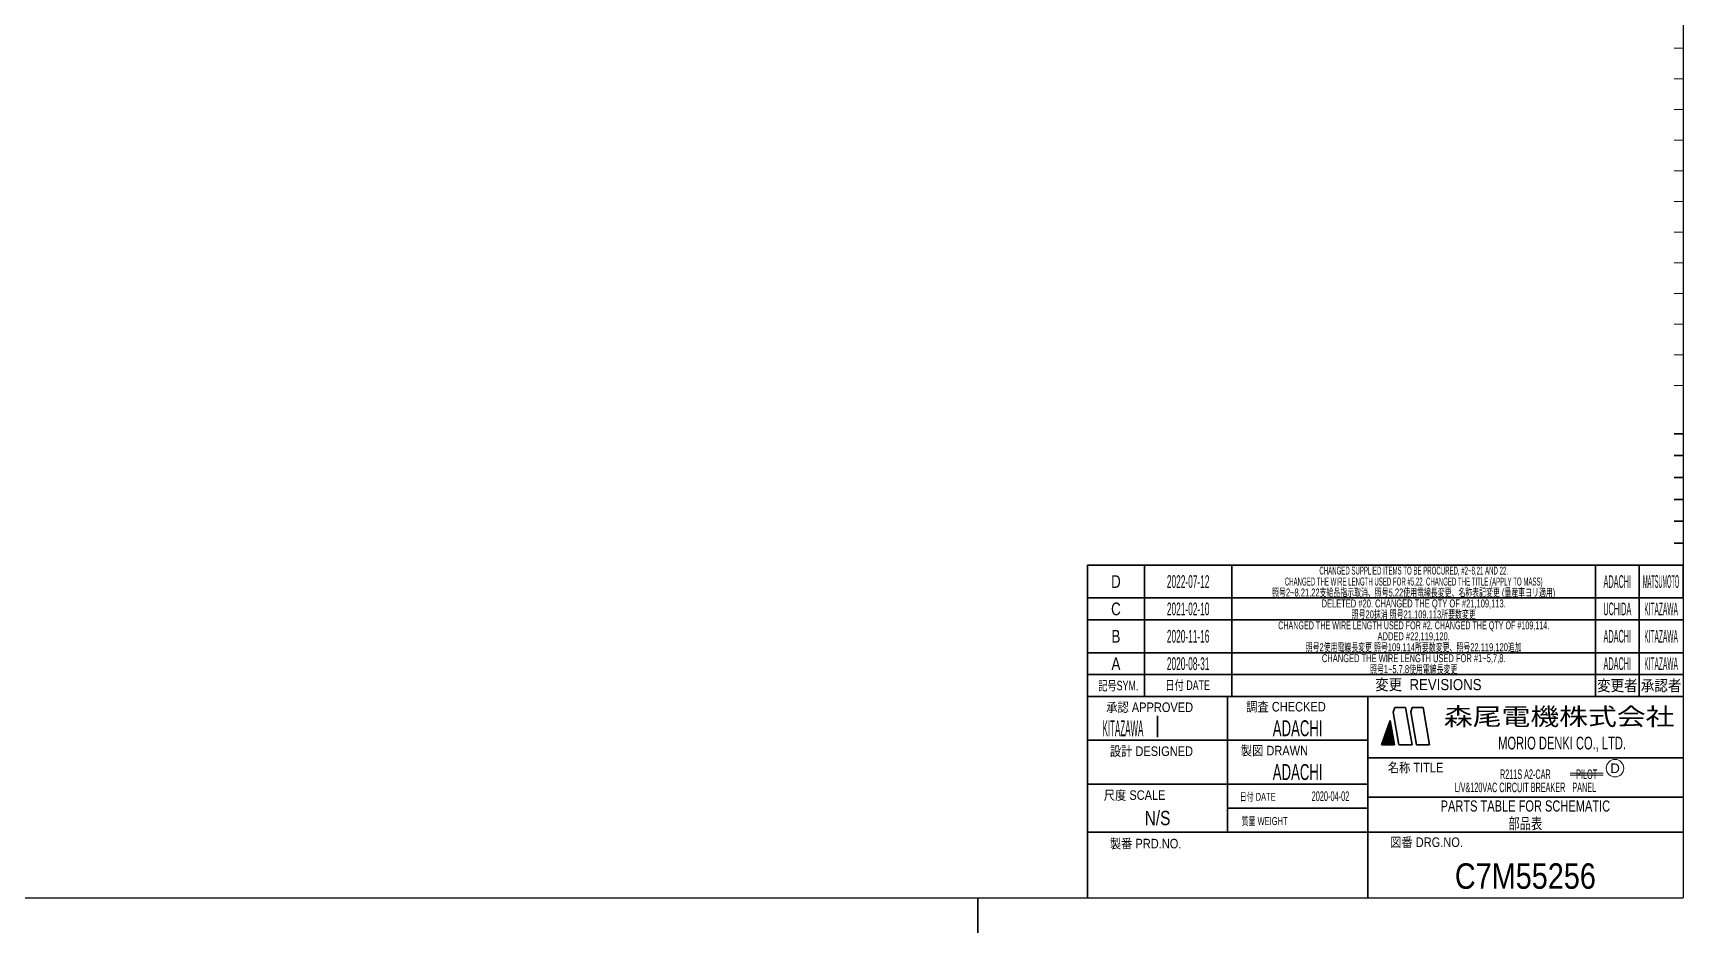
# Model space of a CAD drawing. Header units: millimetres. Extents: x 7 to 587, y 2 to 418.
# Drawn here: x 210.2 to 587, y 2 to 207.5 of the extents above; entities that cross this region are included whole.
import ezdxf
from ezdxf.enums import TextEntityAlignment as Align

# ---------------------------------------------------------------- set-up
doc = ezdxf.new("R2010")
doc.units = ezdxf.units.MM
doc.layers.add('GR1_05', color=7, linetype='Continuous')
doc.layers.add('図面枠C7M', color=7, linetype='Continuous')
doc.styles.add('HG丸ｺﾞｼｯｸM-PRO', font='')
doc.styles.get('HG丸ｺﾞｼｯｸM-PRO').set_extended_font_data('HG丸ｺﾞｼｯｸM-PRO')

# ---------------------------------------------------------------- blocks, each defined once
blk = doc.blocks.new('BLKF026')
at = {"layer": '図面枠C7M', "color": 4, "linetype": 'Continuous', "lineweight": 13}
for p, q in [((519.183115, 47.860479), (520.418094, 49.095457)), ((519.264044, 48.082829), (520.396896, 49.21568)), ((519.344973, 48.305179), (520.375697, 49.335903)), ((519.425902, 48.527529), (520.354499, 49.456126)), ((519.506831, 48.749879), (520.3333, 49.576349)), ((519.58776, 48.97223), (520.312102, 49.696572)), ((519.668689, 49.19458), (520.290903, 49.816794)), ((519.749617, 49.41693), (520.269705, 49.937017)), ((519.830546, 49.63928), (520.248506, 50.05724)), ((519.911475, 49.861631), (520.227307, 50.177463)), ((519.992404, 50.083981), (520.206109, 50.297686)), ((520.073333, 50.306331), (520.18491, 50.417909)), ((520.154262, 50.528681), (520.163712, 50.538131)), ((518.157871, 44.996757), (520.693675, 47.532561)), ((518.211969, 45.192276), (520.672477, 47.652784)), ((518.292898, 45.414626), (520.651278, 47.773006)), ((518.299292, 44.996757), (520.714874, 47.412338)), ((518.373827, 45.636976), (520.63008, 47.893229)), ((518.440714, 44.996757), (520.736072, 47.292115)), ((518.454756, 45.859327), (520.608881, 48.013452)), ((518.535684, 46.081677), (520.587682, 48.133675)), ((518.582135, 44.996757), (520.757271, 47.171892)), ((518.616613, 46.304027), (520.566484, 48.253898)), ((518.697542, 46.526377), (520.545285, 48.374121)), ((518.723556, 44.996757), (520.778469, 47.051669)), ((518.778471, 46.748727), (520.524087, 48.494343)), ((518.8594, 46.971078), (520.502888, 48.614566)), ((518.864978, 44.996757), (520.799668, 46.931447)), ((518.940329, 47.193428), (520.48169, 48.734789)), ((519.006399, 44.996757), (520.820866, 46.811224)), ((519.021258, 47.415778), (520.460491, 48.855012)), ((519.102186, 47.638128), (520.439293, 48.975235)), ((519.147821, 44.996757), (520.842065, 46.691001)), ((519.289242, 44.996757), (520.863263, 46.570778)), ((519.430663, 44.996757), (520.884462, 46.450555)), ((519.572085, 44.996757), (520.90566, 46.330332)), ((519.713506, 44.996757), (520.926859, 46.21011)), ((519.854927, 44.996757), (520.948057, 46.089887)), ((519.996349, 44.996757), (520.969256, 45.969664)), ((520.13777, 44.996757), (520.990455, 45.849441)), ((520.279191, 44.996757), (521.011653, 45.729218)), ((520.420613, 44.996757), (521.032852, 45.608995)), ((520.562034, 44.996757), (521.05405, 45.488773)), ((520.703455, 44.996757), (521.075249, 45.36855)), ((520.844877, 44.996757), (521.096447, 45.248327)), ((520.986298, 44.996757), (521.117646, 45.128104)), ((521.12772, 44.996757), (521.138844, 45.007881))]:
    blk.add_line(p, q, dxfattribs=at)
blk = doc.blocks.new('BLKF023')
at = {"layer": '図面枠C7M', "color": 2, "linetype": 'Continuous', "lineweight": 25}
for p in [(587, 410), (7, 10)]:
    blk.add_line(p, (587, 10), dxfattribs=at)
at = {"layer": '図面枠C7M', "color": 4, "linetype": 'Continuous', "lineweight": 13}
for p, q in [((585, 204), (587, 204)), ((585, 197), (587, 197)), ((585, 190), (587, 190)), ((585, 183), (587, 183)), ((585, 176), (587, 176)), ((585, 169), (587, 169)), ((585, 162), (587, 162)), ((585, 155), (587, 155)), ((585, 148), (587, 148)), ((585, 141), (587, 141)), ((585, 134), (587, 134)), ((585, 127), (587, 127))]:
    blk.add_line(p, q, dxfattribs=at)
at = {"layer": '図面枠C7M', "color": 3, "linetype": 'Continuous', "lineweight": 35}
for p, q in [((587, 116), (585, 116)), ((587, 111), (585, 111)), ((587, 106), (585, 106)), ((587, 101), (585, 101)), ((587, 96), (585, 96)), ((587, 91), (585, 91)), ((587, 86), (585, 86)), ((451, 78.5), (587, 78.5)), ((451, 78.5), (451, 10)), ((464, 56), (464, 78.5)), ((484, 56), (484, 78.5)), ((567, 56), (567, 78.5)), ((577, 56), (577, 78.5)), ((451, 73.5), (587, 73.5)), ((451, 66), (587, 66)), ((451, 61), (587, 61)), ((451, 56), (587, 56)), ((483, 56), (483, 25)), ((515, 56), (515, 10)), ((520.84, 52.4), (521.23, 53.5)), ((521.23, 53.5), (523.64, 53.5)), ((525.14, 45), (523.64, 53.5)), ((525.18, 53.5), (524.82, 52.51)), ((525.18, 53.5), (527.64, 53.5)), ((529.14, 45), (527.64, 53.5)), ((467.01, 51.56), (467.01, 46.69)), ((518.14, 45), (520.16, 50.55)), ((521.14, 45), (520.16, 50.55)), ((522.14, 45), (520.84, 52.4)), ((526.14, 45), (524.82, 52.51)), ((451, 46), (515, 46)), ((515, 42), (587, 42)), ((518.14, 45), (521.14, 45)), ((522.14, 45), (525.14, 45)), ((526.14, 45), (529.14, 45)), ((451, 36), (515, 36)), ((483, 30.5), (515, 30.5)), ((515, 33), (587, 33)), ((451, 25), (587, 25)), ((426, 2), (426, 10))]:
    blk.add_line(p, q, dxfattribs=at)
at = {"layer": '図面枠C7M', "color": 4, "linetype": 'Continuous', "lineweight": 13}
blk.add_blockref('BLKF026', (0, 0), dxfattribs=at)
at = {"layer": '図面枠C7M', "color": 4, "linetype": 'Continuous', "lineweight": 13, "style": 'HG丸ｺﾞｼｯｸM-PRO'}
for s, height, width, p in [('変更  REVISIONS', 2.5455, 0.887352, (528.85, 58.72)), ('記号SYM.', 2.182, 0.69227, (458.03, 58.49)), ('日付 DATE', 2.182, 0.692507, (473.87, 58.58)), ('変更者', 2.545, 0.887717, (572, 58.5)), ('承認者', 2.545, 0.887717, (582, 58.5)), ('承認 APPROVED', 2.1818, 0.863151, (465.21, 53.54)), ('調査 CHECKED', 2.182, 0.863174, (496.34, 53.67)), ('設計 DESIGNED', 2.1818, 0.862613, (465.61, 43.51)), ('製図 DRAWN', 2.182, 0.863099, (493.7, 43.65)), ('名称 TITLE', 2.182, 0.862489, (525.93, 39.77)), ('尺度 SCALE', 2.182, 0.862581, (461.78, 33.49)), ('日付 DATE', 1.818, 0.618255, (489.88, 33.09)), ('質量 WEIGHT', 1.818, 0.618812, (491.46, 27.55)), ('製番 PRD.NO.', 2.182, 0.863299, (464.29, 22.41)), ('図番 DRG.NO.', 2.182, 0.863083, (528.44, 22.73))]:
    blk.add_text(s, height=height, dxfattribs=dict(at, width=width)).set_placement(p, align=Align.MIDDLE_CENTER)
at = {"layer": '図面枠C7M', "color": 2, "linetype": 'Continuous', "lineweight": 25, "style": 'HG丸ｺﾞｼｯｸM-PRO', "width": 1.206081}
blk.add_text('森尾電機株式会社', height=4, dxfattribs=at).set_placement((558.72, 51.43), align=Align.MIDDLE_CENTER)
at = {"layer": '図面枠C7M', "color": 3, "linetype": 'Continuous', "lineweight": 35, "style": 'HG丸ｺﾞｼｯｸM-PRO', "width": 0.652197}
blk.add_text('MORIO DENKI CO., LTD.', height=2.9091, dxfattribs=at).set_placement((559.38, 45.36), align=Align.MIDDLE_CENTER)
blk = doc.blocks.new('BLKF027')
at = {"layer": '図面枠C7M', "color": 3, "linetype": 'Continuous', "lineweight": 35, "style": 'HG丸ｺﾞｼｯｸM-PRO'}
for s, height, width, p in [('D', 2.91, 0.784656, (457.5, 82.25)), ('2022-07-12', 2.909, 0.488281, (474, 82.25)), ('CHANGED SUPPLIED ITEMS TO BE PROCURED, #2~8,21 AND 22.', 1.8182, 0.455748, (525.5, 84.75)), ('ADACHI', 2.909, 0.415454, (572, 82.25)), ('MATSUMOTO', 2.909, 0.26157, (582, 82.25)), ('C', 2.91, 0.782198, (457.5, 76)), ('2021-02-10', 2.909, 0.488281, (474, 76)), ('DELETED #20. CHANGED THE QTY OF #21,109,113.', 1.8182, 0.618555, (525.5, 77.25)), ('UCHIDA', 2.909, 0.415827, (572, 76)), ('KITAZAWA', 2.909, 0.308644, (582, 76)), ('CHANGED THE WIRE LENGTH USED FOR #2. CHANGED THE QTY OF #109,114.', 1.8182, 0.537517, (525.5, 72.25)), ('B', 2.91, 0.78204, (457.5, 69.75)), ('2020-11-16', 2.909, 0.488281, (474, 69.75)), ('ADACHI', 2.909, 0.415454, (572, 69.75)), ('KITAZAWA', 2.909, 0.308644, (582, 69.75)), ('A', 2.91, 0.782973, (457.5, 63.5)), ('2020-08-31', 2.909, 0.488281, (474, 63.5)), ('CHANGED THE WIRE LENGTH USED FOR #1~5,7,8.', 1.8182, 0.618702, (525.5, 64.75)), ('ADACHI', 2.909, 0.415454, (572, 63.5)), ('KITAZAWA', 2.909, 0.308644, (582, 63.5)), ('KITAZAWA', 3.636, 0.374534, (459.11, 48.75)), ('ADACHI', 3.636, 0.619335, (499, 48.75)), ('ADACHI', 3.636, 0.619335, (499, 38.75)), ('R211S A2-CAR', 2.1818, 0.521894, (551, 38.25)), ('2020-04-02', 2.182, 0.482412, (506.5, 33.25)), ('L/V&120VAC CIRCUIT BREAKER\u3000PANEL', 2.1818, 0.522042, (551, 35.25)), ('PARTS TABLE FOR SCHEMATIC', 2.5455, 0.741607, (551, 31)), ('N/S', 3.273, 0.805664, (467, 28.25)), ('C7M55256', 5.818, 0.846013, (551, 15))]:
    blk.add_text(s, height=height, dxfattribs=dict(at, width=width)).set_placement(p, align=Align.MIDDLE_CENTER)
blk = doc.blocks.new('BLKF124')
at = {"layer": 'GR1_05', "color": 4, "linetype": 'Continuous', "lineweight": 13}
blk.add_circle((571.48, 39.62), 2, dxfattribs=at)
at = {"layer": 'GR1_05', "color": 4, "linetype": 'Continuous', "lineweight": 13, "style": 'HG丸ｺﾞｼｯｸM-PRO', "width": 1.042833}
blk.add_text('D', height=2.18, dxfattribs=at).set_placement((571.48, 39.62), align=Align.MIDDLE_CENTER)
blk = doc.blocks.new('BLKF144')
at = {"layer": '図面枠C7M', "color": 3, "linetype": 'Continuous', "lineweight": 35}
for p, q in [((451, 86), (587, 86)), ((451, 86), (451, 78.5)), ((464, 86), (464, 78.5)), ((484, 86), (484, 78.5)), ((567, 86), (567, 78.5)), ((577, 86), (577, 78.5)), ((587, 86), (587, 78.5)), ((451, 78.5), (587, 78.5))]:
    blk.add_line(p, q, dxfattribs=at)
blk = doc.blocks.new('BLKF143')
at = {"layer": '図面枠C7M', "color": 3, "linetype": 'Continuous', "lineweight": 35}
blk.add_blockref('BLKF144', (0, 0), dxfattribs=at)

msp = doc.modelspace()

# ---------------------------------------------------------------- linework, layer by layer
at = {"layer": 'GR1_05', "color": 4, "linetype": 'Continuous', "lineweight": 13}
for p, q in [((561.25, 38.5), (568.75, 38.5)), ((561.25, 38), (568.75, 38))]:
    msp.add_line(p, q, dxfattribs=at)

# ---------------------------------------------------------------- block references
msp.add_blockref('BLKF124', (0, 0), dxfattribs=at)
at = {"layer": '図面枠C7M', "color": 4, "linetype": 'Continuous', "lineweight": 13}
msp.add_blockref('BLKF023', (0, 0), dxfattribs=at)
at = {"layer": '図面枠C7M', "color": 3, "linetype": 'Continuous', "lineweight": 35}
for name in ['BLKF143', 'BLKF027']:
    msp.add_blockref(name, (0, 0), dxfattribs=at)

# ---------------------------------------------------------------- texts
at = {"layer": 'GR1_05', "color": 3, "linetype": 'Continuous', "lineweight": 35, "style": 'HG丸ｺﾞｼｯｸM-PRO', "width": 0.522515}
msp.add_text('PILOT', height=2.182, dxfattribs=at).set_placement((565, 38.25), align=Align.MIDDLE_CENTER)
at = {"layer": '図面枠C7M', "color": 4, "linetype": 'Continuous', "lineweight": 13, "style": 'HG丸ｺﾞｼｯｸM-PRO', "width": 0.455664}
msp.add_text('CHANGED THE WIRE LENGTH USED FOR #5,22. CHANGED THE TITLE.(APPLY TO MASS)', height=1.8182, dxfattribs=at).set_placement((525.5, 82.25), align=Align.MIDDLE_CENTER)
at = {"layer": '図面枠C7M', "color": 3, "linetype": 'Continuous', "lineweight": 35, "style": 'HG丸ｺﾞｼｯｸM-PRO'}
for s, height, width, p in [('照号2~8,21,22支給品指示取消、照号5,22使用電線長変更、名称表記変更 (量産車ヨリ適用)', 1.8182, 0.618963, (525.5, 79.75)), ('照号20抹消 照号21,109,113所要数変更', 1.8182, 0.619047, (525.5, 74.75)), ('照号2使用電線長変更 照号109,114所要数変更、照号22,119,120追加', 1.8182, 0.619065, (525.5, 67.25)), ('ADDED #22,119,120.', 1.8182, 0.618521, (525.5, 69.75)), ('照号1~5,7,8使用電線長変更', 1.8182, 0.618743, (525.5, 62.25)), ('部品表', 2.545, 0.741121, (551, 27))]:
    msp.add_text(s, height=height, dxfattribs=dict(at, width=width)).set_placement(p, align=Align.MIDDLE_CENTER)

doc.saveas('drawing.dxf')
